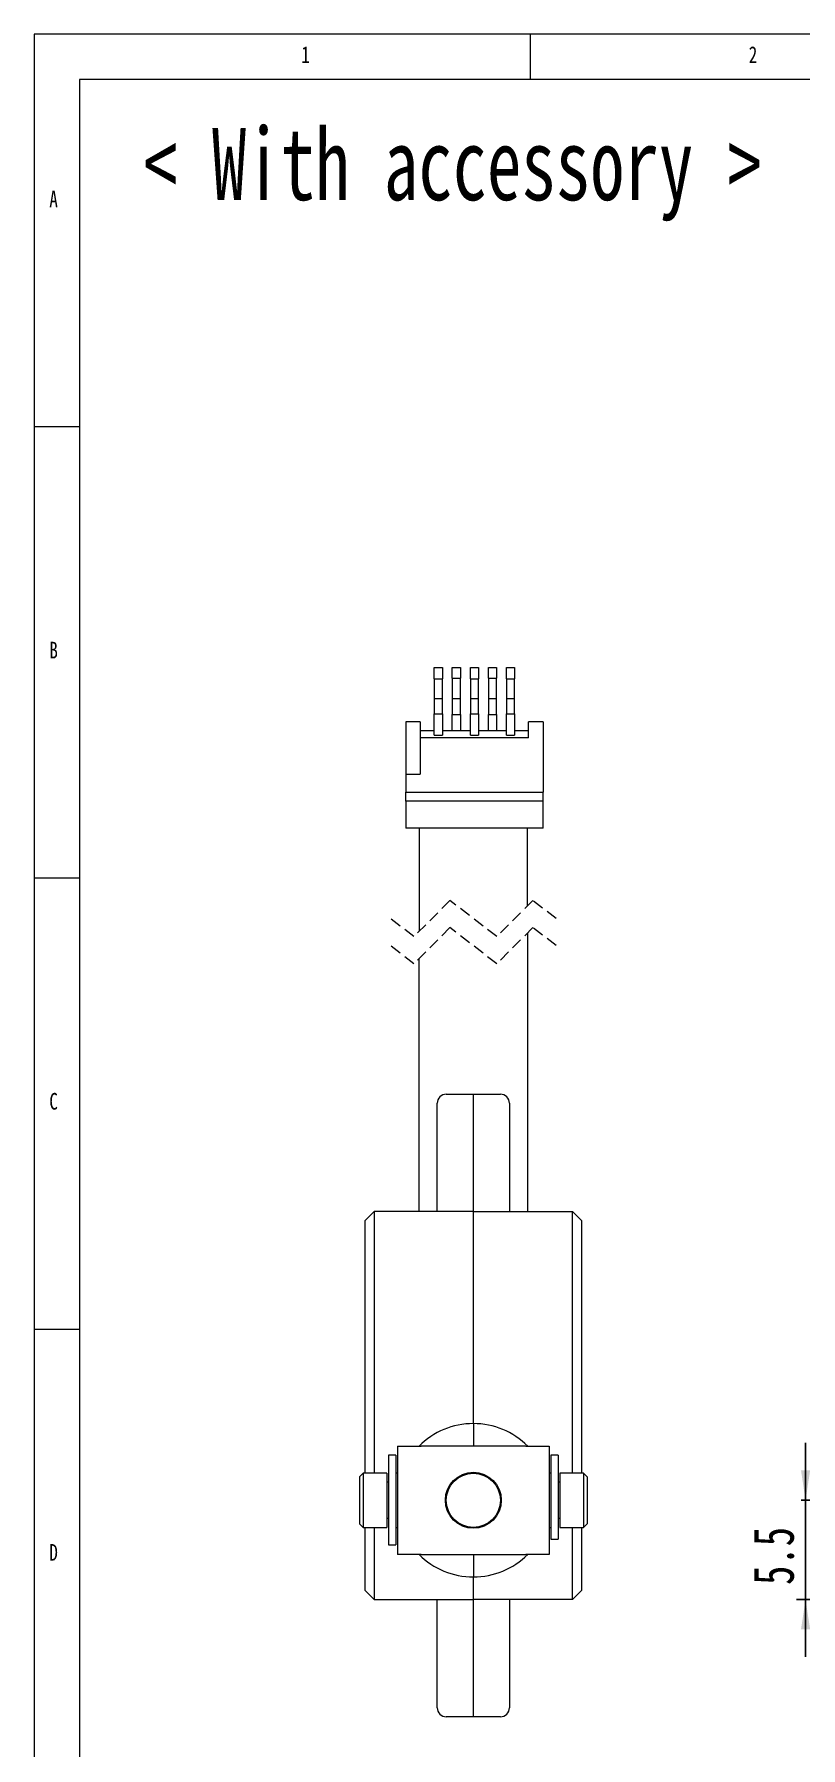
# Paper-space layout '시트3_KOR_with accessory' of a CAD drawing. Header units: millimetres. Extents: x 5 to 415, y 5 to 292.
# Drawn here: x 5 to 89.9, y 102.1 to 292 of the extents above; entities that cross this region are included whole.
import ezdxf

# ---------------------------------------------------------------- set-up
doc = ezdxf.new("R2010")
doc.units = ezdxf.units.MM
doc.linetypes.add('CENTERX2', pattern=[20.32, 12.7, -2.54, 2.54, -2.54])
doc.linetypes.add('HIDDEN', pattern=[1.905, 1.27, -0.635])
doc.layers.add('CENTER_LINE', color=7, linetype='CENTERX2')
doc.styles.add('SLDTEXTSTYLE0', font='TXT', dxfattribs={"width": 0.7})
doc.styles.add('SLDTEXTSTYLE1', font='TXT', dxfattribs={"width": 0.75})
doc.dimstyles.new('SLDDIMSTYLE2', dxfattribs={"dimtxt": 4.5, "dimasz": 3.302, "dimexe": 0, "dimexo": 0.0625, "dimgap": 1.125, "dimtad": 1, "dimlfac": 0.5, "dimrnd": 1e-09, "dimzin": 12, "dimdsep": 46, "dimtxsty": 'SLDTEXTSTYLE0', "dimsah": 1, "dimcen": 0.09, "dimadec": 0, "dimazin": 3, "dimtfac": 1, "dimtmove": 0, "dimatfit": 0, "dimfxl": 1, "dimfrac": 2, "dimtolj": 1, "dimtzin": 12, "dimarcsym": 0})

# ---------------------------------------------------------------- blocks, each defined once
blk = doc.blocks.new('_D_33')
at = {"layer": 'CENTER_LINE'}
for p, q in [((90.46, 129.52), (90.46, 135.87)), ((123, 129.52), (89.46, 129.52)), ((90.46, 118.52), (90.46, 129.52)), ((141.2, 118.52), (89.46, 118.52)), ((90.46, 118.52), (90.46, 112.17))]:
    blk.add_line(p, q, dxfattribs=at)
for points in [[(90.46, 129.52), (90.97, 132.82), (89.96, 132.82)], [(90.46, 118.52), (89.96, 115.22), (90.97, 115.22)]]:
    blk.add_solid(points, dxfattribs=at)
at = {"layer": 'CENTER_LINE', "insert": (84.66, 120.13), "char_height": 4.5, "attachment_point": 1, "rotation": 90, "style": 'SLDTEXTSTYLE0'}
blk.add_mtext('5.5', dxfattribs=at)

psp = doc.layouts.new('시트3_KOR_with accessory')

# ---------------------------------------------------------------- linework, layer by layer
at = {"color": 7, "linetype": 'Continuous', "lineweight": 18}
for p, q in [((415, 292), (5, 292)), ((5, 292), (5, 5)), ((60, 287), (60, 292)), ((410.25, 287), (10, 287)), ((10, 287), (10, 10)), ((10, 248.5), (5, 248.5)), ((49.321, 220.562), (49.321, 221.808)), ((49.321, 221.808), (50.221, 221.808)), ((49.321, 220.562), (50.221, 220.562)), ((49.321, 220.562), (49.321, 218.386)), ((50.221, 221.808), (50.221, 220.562)), ((50.221, 218.386), (50.221, 220.562)), ((51.321, 221.808), (52.221, 221.808)), ((51.321, 220.629), (51.321, 221.808)), ((51.321, 220.629), (52.221, 220.629)), ((51.321, 220.629), (51.321, 218.368)), ((52.221, 221.808), (52.221, 220.629)), ((52.221, 218.368), (52.221, 220.629)), ((53.321, 220.562), (53.321, 221.808)), ((53.321, 221.808), (54.221, 221.808)), ((53.321, 220.562), (54.221, 220.562)), ((53.321, 220.562), (53.321, 218.386)), ((54.221, 221.808), (54.221, 220.562)), ((54.221, 218.386), (54.221, 220.562)), ((55.321, 221.808), (56.221, 221.808)), ((55.321, 220.629), (55.321, 221.808)), ((55.321, 220.629), (56.221, 220.629)), ((55.321, 220.629), (55.321, 218.368)), ((56.221, 221.808), (56.221, 220.629)), ((56.221, 218.368), (56.221, 220.629)), ((57.321, 220.562), (57.321, 221.808)), ((57.321, 221.808), (58.221, 221.808)), ((57.321, 220.562), (58.221, 220.562)), ((57.321, 220.562), (57.321, 218.386)), ((58.221, 221.808), (58.221, 220.562)), ((58.221, 218.386), (58.221, 220.562)), ((49.321, 218.386), (50.221, 218.386)), ((49.321, 218.386), (49.321, 216.694)), ((49.321, 216.694), (50.221, 216.694)), ((49.321, 214.308), (49.321, 216.694)), ((50.221, 216.694), (50.221, 218.386)), ((50.221, 216.694), (50.221, 214.308)), ((51.321, 218.368), (52.221, 218.368)), ((51.321, 218.368), (51.321, 216.609)), ((51.321, 216.609), (52.221, 216.609)), ((51.321, 214.808), (51.321, 216.609)), ((52.221, 216.609), (52.221, 218.368)), ((52.221, 216.609), (52.221, 214.808)), ((53.321, 218.386), (54.221, 218.386)), ((53.321, 218.386), (53.321, 216.694)), ((53.321, 216.694), (54.221, 216.694)), ((53.321, 214.308), (53.321, 216.694)), ((54.221, 216.694), (54.221, 218.386)), ((54.221, 216.694), (54.221, 214.308)), ((55.321, 218.368), (56.221, 218.368)), ((55.321, 218.368), (55.321, 216.609)), ((55.321, 216.609), (56.221, 216.609)), ((55.321, 214.808), (55.321, 216.609)), ((56.221, 216.609), (56.221, 218.368)), ((56.221, 216.609), (56.221, 214.808)), ((57.321, 218.386), (58.221, 218.386)), ((57.321, 218.386), (57.321, 216.694)), ((57.321, 216.694), (58.221, 216.694)), ((57.321, 214.308), (57.321, 216.694)), ((58.221, 216.694), (58.221, 218.386)), ((58.221, 216.694), (58.221, 214.308)), ((47.771, 215.808), (46.171, 215.808)), ((46.171, 215.808), (46.171, 210.008)), ((47.771, 215.808), (47.771, 214.008)), ((49.321, 214.808), (47.771, 214.808)), ((53.321, 214.808), (50.221, 214.808)), ((57.321, 214.808), (54.221, 214.808)), ((59.771, 214.808), (58.221, 214.808)), ((59.771, 214.008), (59.771, 215.808)), ((61.371, 215.808), (59.771, 215.808)), ((61.371, 215.808), (61.371, 208.008)), ((59.771, 214.008), (47.771, 214.008)), ((47.771, 214.008), (47.771, 210.008)), ((49.321, 214.308), (50.221, 214.308)), ((53.321, 214.308), (54.221, 214.308)), ((57.321, 214.308), (58.221, 214.308)), ((46.171, 210.008), (46.171, 208.008)), ((46.171, 210.008), (47.771, 210.008)), ((46.171, 208.008), (61.371, 208.008)), ((46.171, 207.008), (46.171, 208.008)), ((61.371, 207.008), (46.171, 207.008)), ((46.171, 207.008), (46.171, 204.008)), ((61.371, 207.008), (61.371, 208.008)), ((61.371, 204.008), (61.371, 207.008)), ((61.371, 204.008), (46.171, 204.008)), ((47.651, 204.008), (47.651, 192.576)), ((59.651, 195.401), (59.651, 204.008)), ((5, 198.5), (10, 198.5)), ((59.651, 192.401), (59.651, 161.518)), ((47.651, 161.518), (47.651, 189.576)), ((49.651, 169.518), (49.651, 173.518)), ((50.651, 174.518), (53.651, 174.518)), ((53.651, 174.518), (56.651, 174.518)), ((53.651, 169.518), (53.651, 174.518)), ((57.651, 173.518), (57.651, 169.518)), ((49.651, 161.518), (49.651, 169.518)), ((53.651, 161.518), (53.651, 169.518)), ((57.651, 169.518), (57.651, 161.518)), ((42.651, 161.518), (41.651, 160.518)), ((42.651, 161.518), (42.651, 159.918)), ((53.651, 161.518), (42.651, 161.518)), ((53.651, 161.518), (64.651, 161.518)), ((53.651, 159.918), (53.651, 161.518)), ((64.651, 159.918), (64.651, 161.518)), ((64.651, 161.518), (65.651, 160.518)), ((41.651, 159.918), (41.651, 160.518)), ((41.651, 132.518), (41.651, 159.918)), ((42.651, 159.918), (42.651, 132.518)), ((53.651, 138.018), (53.651, 159.918)), ((64.651, 132.518), (64.651, 159.918)), ((65.651, 160.518), (65.651, 159.918)), ((65.651, 159.918), (65.651, 132.518)), ((5, 148.5), (10, 148.5)), ((53.651, 138.018), (53.651, 135.518)), ((45.251, 135.518), (45.251, 123.518)), ((45.251, 135.518), (47.851, 135.518)), ((59.451, 135.518), (47.851, 135.518)), ((59.451, 135.518), (62.051, 135.518)), ((62.051, 135.518), (62.051, 123.518)), ((45.051, 134.518), (44.251, 134.518)), ((44.251, 134.518), (44.251, 124.582)), ((45.051, 134.518), (45.051, 124.582)), ((63.051, 134.518), (62.251, 134.518)), ((62.251, 134.518), (62.251, 125.243)), ((63.051, 134.518), (63.051, 125.243)), ((41.451, 132.518), (41.051, 132.118)), ((41.051, 132.118), (41.051, 126.918)), ((44.051, 132.518), (41.451, 132.518)), ((41.451, 132.518), (41.451, 126.518)), ((44.051, 132.518), (44.051, 126.518)), ((44.251, 131.518), (44.051, 131.518)), ((45.251, 132.518), (45.051, 132.518)), ((62.251, 132.518), (62.051, 132.518)), ((63.251, 131.518), (63.051, 131.518)), ((65.851, 132.518), (63.251, 132.518)), ((63.251, 132.518), (63.251, 126.518)), ((66.251, 132.118), (65.851, 132.518)), ((65.851, 132.518), (65.851, 126.518)), ((66.251, 132.118), (66.251, 126.918)), ((44.051, 127.518), (44.251, 127.518)), ((63.051, 127.518), (63.251, 127.518)), ((41.051, 126.918), (41.451, 126.518)), ((41.451, 126.518), (44.051, 126.518)), ((41.651, 120.118), (41.651, 126.518)), ((42.651, 126.518), (42.651, 120.118)), ((45.051, 126.518), (45.251, 126.518)), ((62.051, 126.518), (62.251, 126.518)), ((63.251, 126.518), (65.851, 126.518)), ((64.651, 120.118), (64.651, 126.518)), ((65.651, 126.518), (65.651, 120.118)), ((65.851, 126.518), (66.251, 126.918)), ((44.251, 124.582), (44.251, 124.579)), ((44.251, 124.579), (45.051, 124.579)), ((45.051, 124.582), (45.051, 124.579)), ((47.851, 123.518), (45.251, 123.518)), ((47.851, 123.518), (59.451, 123.518)), ((53.651, 123.518), (53.651, 121.018)), ((62.051, 123.518), (59.451, 123.518)), ((62.251, 125.243), (62.251, 125.214)), ((62.251, 125.214), (63.051, 125.214)), ((63.051, 125.243), (63.051, 125.214)), ((41.651, 119.518), (41.651, 120.118)), ((42.651, 120.118), (42.651, 118.518)), ((53.651, 120.118), (53.651, 121.018)), ((53.651, 118.518), (53.651, 120.118)), ((64.651, 118.518), (64.651, 120.118)), ((65.651, 120.118), (65.651, 119.518)), ((42.651, 118.518), (41.651, 119.518)), ((42.651, 118.518), (53.651, 118.518)), ((49.651, 110.518), (49.651, 118.518)), ((64.651, 118.518), (53.651, 118.518)), ((53.651, 110.518), (53.651, 118.518)), ((57.651, 118.518), (57.651, 110.518)), ((64.651, 118.518), (65.651, 119.518)), ((49.651, 106.518), (49.651, 110.518)), ((53.651, 105.518), (53.651, 110.518)), ((57.651, 110.518), (57.651, 106.518)), ((53.651, 105.518), (50.651, 105.518)), ((56.651, 105.518), (53.651, 105.518))]:
    psp.add_line(p, q, dxfattribs=at)
at = {"color": 7, "linetype": 'HIDDEN', "lineweight": 18}
for p, q in [((51.063, 195.988), (47.063, 191.988)), ((56.238, 191.988), (51.063, 195.988)), ((60.238, 195.988), (56.238, 191.988)), ((62.826, 193.988), (60.238, 195.988)), ((47.063, 191.988), (44.476, 193.988)), ((51.063, 192.988), (47.063, 188.988)), ((56.238, 188.988), (51.063, 192.988)), ((60.238, 192.988), (56.238, 188.988)), ((62.826, 190.988), (60.238, 192.988)), ((47.063, 188.988), (44.476, 190.988))]:
    psp.add_line(p, q, dxfattribs=at)
at = {"color": 7, "linetype": 'Continuous', "lineweight": 18}
for radius in [3.1, 3]:
    psp.add_circle((53.651, 129.518), radius, dxfattribs=at)
for centre, radius, start, end in [((50.651, 173.518), 1, 90.00005, 180.00006), ((56.651, 173.518), 1, 359.99994, 89.99995), ((53.651, 129.518), 8.5, 89.99985, 135.09924), ((53.651, 129.518), 8.5, 44.90076, 90.00015), ((53.651, 129.518), 8.5, 224.90099, 269.99992), ((53.651, 129.518), 8.5, 270.00008, 315.09901), ((50.651, 106.518), 1, 180.0003, 269.99959), ((56.651, 106.518), 1, 270.00041, 359.9997)]:
    psp.add_arc(centre, radius, start, end, dxfattribs=at)

# ---------------------------------------------------------------- texts
at = {"color": 7, "linetype": 'Continuous', "lineweight": 0, "char_height": 1.852, "attachment_point": 1, "style": 'SLDTEXTSTYLE1'}
for s, insert in [('1', (34.583, 290.668)), ('2', (84.167, 290.668)), ('A', (6.667, 274.668)), ('B', (6.667, 224.668)), ('C', (6.667, 174.668)), ('D', (6.667, 124.668))]:
    psp.add_mtext(s, dxfattribs=dict(at, insert=insert))
at = {"layer": 'CENTER_LINE', "insert": (17.068, 281.62), "char_height": 8, "attachment_point": 1, "style": 'SLDTEXTSTYLE0'}
psp.add_mtext('< With accessory >', dxfattribs=at)

# ---------------------------------------------------------------- dimensions: what is measured, and where the dimension line sits
at = {"layer": 'CENTER_LINE'}
dim = psp.add_linear_dim(base=(90.463, 129.518), p1=(142.205, 118.518), p2=(124.005, 129.518), angle=90, dimstyle='SLDDIMSTYLE2', dxfattribs=at)
dim.commit()
dim.dimension.update_dxf_attribs({"geometry": '_D_33', "text_midpoint": (90.463, 124.018), "dimtype": 160})

doc.saveas('drawing.dxf')
